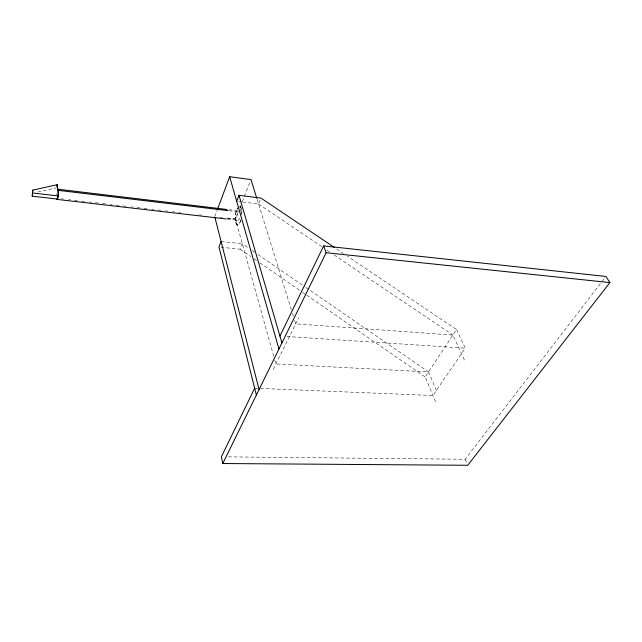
<?xml version="1.0" encoding="UTF-8"?>
<svg xmlns="http://www.w3.org/2000/svg" width="642" height="642" viewBox="0 0 642 642"><rect width="100%" height="100%" fill="white"/><g stroke="black" fill="none" stroke-linecap="round" stroke-linejoin="round"><path stroke-width="0.48" stroke-dasharray="3.21 2.41" d="M214.733 216.707L217.165 210.199M273.741 356.254L235.462 219.115L238.351 211.764M239.795 208.088L240.878 205.328M242.323 201.652L250.268 181.437M235.734 222.686L237.123 219.163A4.751 1.581 -83.5 0 1 238.463 211.146M240.244 211.242L241.191 208.851M220.888 247.226L240.116 249.2L242.339 243.751L248.927 248.293M242.66 202.045L258.565 204.02L260.291 199.79M273.179 369.415L298.69 317.854M435.565 401.836L425.205 376.998L456.526 329.555L347.523 256.278M456.526 329.555L465.233 348.141L432.933 395.52L258.662 388.362M228.383 456.863L465.201 459.263L601.634 282.039M602.244 281.244L605.92 276.469M37.75 192.038L56.6 187.817M254.657 388.193L257.659 388.322M436.367 390.48L428.535 371.959L275.883 363.95L274.808 360.098M286.91 336.512L465.233 348.141M464.407 359.993L452.891 335.06L295.721 323.857L294.542 320.053M221.097 241.512L242.339 243.751M61.688 198.803L63.67 199.036M68.63 199.614L70.612 199.839M74.576 200.304L77.546 200.649M81.51 201.106L84.487 201.452M89.447 202.029L91.429 202.254M95.393 202.72L98.362 203.065M102.327 203.522L105.304 203.867M110.255 204.437L112.238 204.67M116.202 205.127L119.179 205.472M123.144 205.938L126.113 206.283M131.072 206.852L133.055 207.085M137.019 207.543L139.988 207.888M143.952 208.353L146.93 208.698M151.881 209.268L153.863 209.501M157.828 209.958L160.805 210.303M165.764 210.881L167.747 211.114M172.698 211.683L174.68 211.916M178.645 212.374L180.627 212.606M199.461 214.789L201.444 215.022M220.27 217.205L222.252 217.437M227.212 218.015L237.123 219.163A4.751 1.581 -83.5 0 0 239.996 216.531M227.565 218.2L235.462 219.115M227.212 219.066L238.15 220.334M229.025 210.745L237.949 211.804M228.953 209.709L237.901 210.777M238.68 201.556L241.665 201.925M336.705 249.008L343.358 253.478M258.565 204.02L321.682 246.584M326.666 249.939L329.988 252.178M334.137 254.978L452.891 335.06M252.226 250.557L254.697 252.266M257.996 254.529L304.958 286.862M305.777 287.431L428.535 371.959M240.116 249.2L250.813 256.583M254.104 258.854L256.567 260.556M259.858 262.835L301.812 291.797M302.639 292.367L305.929 294.638M306.748 295.208L425.205 376.998M465.201 459.263L467.015 463.556M257.105 199.325L291.299 309.596M292.479 313.4L293.362 316.249M239.257 206.186A9.51 3.162 -83.5 0 1 241.352 208.449M241.721 210.303A9.51 3.162 -83.5 0 1 241.785 214.974M240.766 220.543A9.51 3.162 -83.5 0 1 235.67 222.461A9.51 3.162 -83.5 0 1 237.548 207.799M239.988 206.836A8.98 2.985 -83.5 0 1 241.601 215.006M240.838 219.58A8.98 2.985 -83.5 0 1 235.903 222.341A8.98 2.985 -83.5 0 1 237.604 208.241M56.801 194.775A5.136 0.77 -84.2 0 1 56.945 193.443"/><path stroke-width="0.96" d="M32.75 190.128L32.252 196.171L57.531 199.092L58.245 195.954L57.299 184.687L32.75 190.128L32.252 196.171M57.299 184.687L56.913 186.413L57.315 184.84M217.51 209.268L229.659 176.727L250.99 179.6L256.816 198.386M57.587 190.152L57.828 189.526A5.136 0.77 -84.2 0 1 58.51 190.393A5.136 0.77 -84.2 0 1 58.302 195.208L57.411 199.132A5.136 0.77 -84.2 0 1 56.833 198.948M221.097 241.512L218.962 247.026L256.383 395.023M236.689 201.307L239.017 195.32L260.981 198.105L334.209 247.331M254.657 388.193L221.386 456.799L222.79 463.524L467.737 465.273L609.9 282.592L605.92 276.469L323.656 245.902L279.936 336.063M222.79 463.524L326.152 252.723L323.656 245.902M326.152 252.723L609.9 282.592M57.186 199.413L226.225 218.954M32.902 192.993L58.245 195.954M58.51 190.385L228.038 210.624M58.053 189.23L226.971 209.469M239.017 195.32L281.926 342.916M229.659 176.727L278.949 348.991M214.982 217.662L259.079 389.509"/></g></svg>
